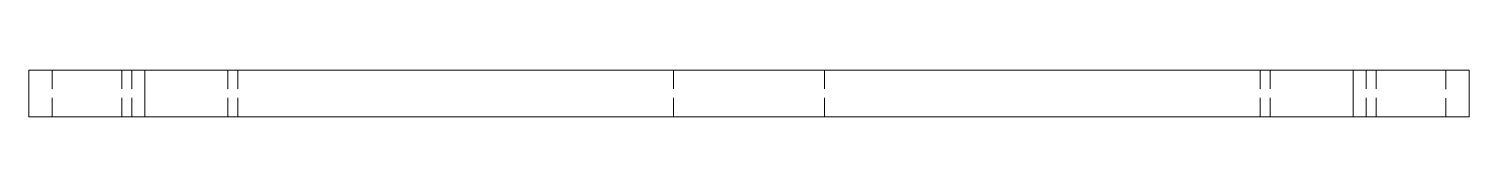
# Model space of a CAD drawing. Header units: millimetres. Extents: x -100 to 508, y -69 to 70.
# Drawn here: x 446.4 to 508.4, y -65.3 to -63.3 of the extents above.
import ezdxf

# ---------------------------------------------------------------- set-up
doc = ezdxf.new("R2010")
doc.units = ezdxf.units.MM
doc.header["$LTSCALE"] = 0.125
doc.linetypes.add('DASHED2', pattern=[9.525, 6.35, -3.175])
doc.layers.add('右側面', color=7, linetype='Continuous')

msp = doc.modelspace()

# ---------------------------------------------------------------- linework, layer by layer
at = {"layer": '右側面', "color": 8, "linetype": 'Continuous', "lineweight": 13}
for p, q in [((508.395, -63.313), (446.395, -63.313)), ((446.395, -63.313), (446.395, -65.313)), ((451.395, -65.313), (451.395, -63.313)), ((503.395, -63.313), (503.395, -65.313)), ((508.395, -65.313), (508.395, -63.313)), ((446.395, -65.313), (508.395, -65.313))]:
    msp.add_line(p, q, dxfattribs=at)
at = {"layer": '右側面', "color": 8, "linetype": 'DASHED2', "lineweight": 13}
for p, q in [((447.395, -63.313), (447.395, -65.313)), ((450.395, -63.313), (450.395, -65.313)), ((450.828, -63.313), (450.828, -65.313)), ((454.962, -63.313), (454.962, -65.313)), ((455.395, -63.313), (455.395, -65.313)), ((474.145, -63.313), (474.145, -65.313)), ((480.645, -63.313), (480.645, -65.313)), ((499.395, -63.313), (499.395, -65.313)), ((499.828, -63.313), (499.828, -65.313)), ((503.962, -63.313), (503.962, -65.313)), ((504.395, -63.313), (504.395, -65.313)), ((507.395, -65.313), (507.395, -63.313)), ((504.395, -65.313), (499.395, -65.313))]:
    msp.add_line(p, q, dxfattribs=at)

doc.saveas('drawing.dxf')
